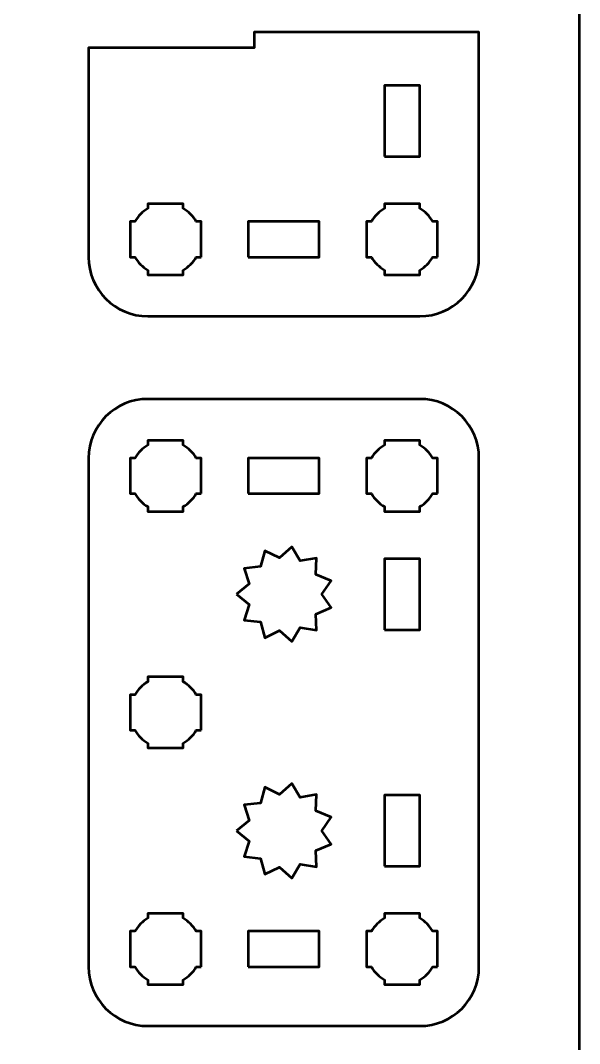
# Model space of a CAD drawing. Header units: centimetres. Extents: x -21 to 0, y -29.7 to 0.
# Drawn here: x -4.73 to 0, y -23.5 to -14.85 of the extents above; entities that cross this region are included whole.
import ezdxf

# ---------------------------------------------------------------- set-up
doc = ezdxf.new("R2010")
doc.units = ezdxf.units.CM
doc.header["$MEASUREMENT"] = 0
doc.layers.add('Layer 1', color=7, linetype='Continuous')

msp = doc.modelspace()

# ---------------------------------------------------------------- linework, layer by layer
at = {"layer": 'Layer 1', "color": 22, "lineweight": 53}
msp.add_open_spline([(-21.00003, -29.19995), (-21.00003, -29.19995), (-21.00003, -0.49992), (-21.00003, -0.49992), (-21.00003, -0.49992), (-21.00003, -0.22295), (-20.77694, 0.00004), (-20.49994, 0.00004), (-20.49994, 0.00004), (-20.49994, 0.00004), (-0.50008, 0.00004), (-0.50008, 0.00004), (-0.50008, 0.00004), (-0.22294, 0.00004), (0.00002, -0.22295), (0.00002, -0.49992), (0.00002, -0.49992), (0.00002, -0.49992), (0.00002, -29.19995), (0.00002, -29.19995), (0.00002, -29.19995), (0.00002, -29.47695), (-0.22294, -29.70004), (-0.50008, -29.70004), (-0.50008, -29.70004), (-0.50008, -29.70004), (-20.49994, -29.70004), (-20.49994, -29.70004), (-20.49994, -29.70004), (-20.77694, -29.70004), (-21.00003, -29.47695), (-21.00003, -29.19995)], degree=3, knots=[0, 0, 0, 0, 0.125, 0.125, 0.125, 0.125, 0.25, 0.25, 0.25, 0.25, 0.375, 0.375, 0.375, 0.375, 0.5, 0.5, 0.5, 0.5, 0.625, 0.625, 0.625, 0.625, 0.75, 0.75, 0.75, 0.75, 0.875, 0.875, 0.875, 0.875, 1, 1, 1, 1], dxfattribs=at)
at = {"layer": 'Layer 1', "color": 114, "lineweight": 53}
for points in [[(-4.15003, -16.84994), (-4.15003, -16.84994), (-4.15003, -15.081), (-4.15003, -15.081), (-4.15003, -15.081), (-4.15003, -15.081), (-2.75, -15.081), (-2.75, -15.081), (-2.75, -15.081), (-2.75, -15.081), (-2.75, -14.95), (-2.75, -14.95), (-2.75, -14.95), (-2.75, -14.95), (-0.84997, -14.95), (-0.84997, -14.95), (-0.84997, -14.95), (-0.84997, -14.95), (-0.84997, -16.84994), (-0.84997, -16.84994), (-0.84997, -16.84994), (-0.84997, -17.12694), (-1.07293, -17.35003), (-1.35007, -17.35003), (-1.35007, -17.35003), (-1.35007, -17.35003), (-3.64994, -17.35003), (-3.64994, -17.35003), (-3.64994, -17.35003), (-3.92694, -17.35003), (-4.15003, -17.12694), (-4.15003, -16.84994)], [(-4.15003, -22.84994), (-4.15003, -22.84994), (-4.15003, -18.55007), (-4.15003, -18.55007), (-4.15003, -18.55007), (-4.15003, -18.27293), (-3.92694, -18.04997), (-3.64994, -18.04997), (-3.64994, -18.04997), (-3.64994, -18.04997), (-1.35007, -18.04997), (-1.35007, -18.04997), (-1.35007, -18.04997), (-1.07293, -18.04997), (-0.84997, -18.27293), (-0.84997, -18.55007), (-0.84997, -18.55007), (-0.84997, -18.55007), (-0.84997, -22.84994), (-0.84997, -22.84994), (-0.84997, -22.84994), (-0.84997, -23.12694), (-1.07293, -23.35003), (-1.35007, -23.35003), (-1.35007, -23.35003), (-1.35007, -23.35003), (-3.64994, -23.35003), (-3.64994, -23.35003), (-3.64994, -23.35003), (-3.92694, -23.35003), (-4.15003, -23.12694), (-4.15003, -22.84994)]]:
    msp.add_open_spline(points, degree=3, knots=[0, 0, 0, 0, 0.125, 0.125, 0.125, 0.125, 0.25, 0.25, 0.25, 0.25, 0.375, 0.375, 0.375, 0.375, 0.5, 0.5, 0.5, 0.5, 0.625, 0.625, 0.625, 0.625, 0.75, 0.75, 0.75, 0.75, 0.875, 0.875, 0.875, 0.875, 1, 1, 1, 1], dxfattribs=at)
at = {"layer": 'Layer 1', "lineweight": 53}
for points, knots in [([(-1.65, -15.99999), (-1.65, -15.99999), (-1.65, -15.39998), (-1.65, -15.39998), (-1.65, -15.39998), (-1.65, -15.39998), (-1.35, -15.39998), (-1.35, -15.39998), (-1.35, -15.39998), (-1.35, -15.39998), (-1.35, -15.99999), (-1.35, -15.99999), (-1.35, -15.99999), (-1.35, -15.99999), (-1.65, -15.99999), (-1.65, -15.99999)], [0, 0, 0, 0, 0.25, 0.25, 0.25, 0.25, 0.5, 0.5, 0.5, 0.5, 0.75, 0.75, 0.75, 0.75, 1, 1, 1, 1]), ([(-3.2, -16.84994), (-3.2, -16.84994), (-3.24011, -16.84994), (-3.24011, -16.84994), (-3.24011, -16.84994), (-3.26643, -16.89555), (-3.30446, -16.93347), (-3.34993, -16.95979), (-3.34993, -16.95979), (-3.34993, -16.95979), (-3.34993, -17.00001), (-3.34993, -17.00001), (-3.34993, -17.00001), (-3.34993, -17.00001), (-3.5, -17.00001), (-3.5, -17.00001), (-3.5, -17.00001), (-3.5, -17.00001), (-3.64994, -17.00001), (-3.64994, -17.00001), (-3.64994, -17.00001), (-3.64994, -17.00001), (-3.64994, -16.95979), (-3.64994, -16.95979), (-3.64994, -16.95979), (-3.69555, -16.93347), (-3.73347, -16.89555), (-3.75979, -16.84994), (-3.75979, -16.84994), (-3.75979, -16.84994), (-3.80001, -16.84994), (-3.80001, -16.84994), (-3.80001, -16.84994), (-3.80001, -16.84994), (-3.80001, -16.70001), (-3.80001, -16.70001), (-3.80001, -16.70001), (-3.80001, -16.70001), (-3.80001, -16.54993), (-3.80001, -16.54993), (-3.80001, -16.54993), (-3.80001, -16.54993), (-3.75979, -16.54993), (-3.75979, -16.54993), (-3.75979, -16.54993), (-3.73347, -16.50446), (-3.69555, -16.46643), (-3.64994, -16.44011), (-3.64994, -16.44011), (-3.64994, -16.44011), (-3.64994, -16.4), (-3.64994, -16.4), (-3.64994, -16.4), (-3.64994, -16.4), (-3.5, -16.4), (-3.5, -16.4), (-3.5, -16.4), (-3.5, -16.4), (-3.34993, -16.4), (-3.34993, -16.4), (-3.34993, -16.4), (-3.34993, -16.4), (-3.34993, -16.44011), (-3.34993, -16.44011), (-3.34993, -16.44011), (-3.30446, -16.46643), (-3.26643, -16.50446), (-3.24011, -16.54993), (-3.24011, -16.54993), (-3.24011, -16.54993), (-3.2, -16.54993), (-3.2, -16.54993), (-3.2, -16.54993), (-3.2, -16.54993), (-3.2, -16.70001), (-3.2, -16.70001), (-3.2, -16.70001), (-3.2, -16.70001), (-3.2, -16.84994), (-3.2, -16.84994)], [0, 0, 0, 0, 0.05, 0.05, 0.05, 0.05, 0.1, 0.1, 0.1, 0.1, 0.15, 0.15, 0.15, 0.15, 0.2, 0.2, 0.2, 0.2, 0.25, 0.25, 0.25, 0.25, 0.3, 0.3, 0.3, 0.3, 0.35, 0.35, 0.35, 0.35, 0.4, 0.4, 0.4, 0.4, 0.45, 0.45, 0.45, 0.45, 0.5, 0.5, 0.5, 0.5, 0.55, 0.55, 0.55, 0.55, 0.6, 0.6, 0.6, 0.6, 0.65, 0.65, 0.65, 0.65, 0.7, 0.7, 0.7, 0.7, 0.75, 0.75, 0.75, 0.75, 0.8, 0.8, 0.8, 0.8, 0.85, 0.85, 0.85, 0.85, 0.9, 0.9, 0.9, 0.9, 0.95, 0.95, 0.95, 0.95, 1, 1, 1, 1]), ([(-1.19993, -16.84994), (-1.19993, -16.84994), (-1.24018, -16.84994), (-1.24018, -16.84994), (-1.24018, -16.84994), (-1.2665, -16.89555), (-1.30453, -16.93347), (-1.35, -16.95979), (-1.35, -16.95979), (-1.35, -16.95979), (-1.35, -17.00001), (-1.35, -17.00001), (-1.35, -17.00001), (-1.35, -17.00001), (-1.49993, -17.00001), (-1.49993, -17.00001), (-1.49993, -17.00001), (-1.49993, -17.00001), (-1.65, -17.00001), (-1.65, -17.00001), (-1.65, -17.00001), (-1.65, -17.00001), (-1.65, -16.95979), (-1.65, -16.95979), (-1.65, -16.95979), (-1.69548, -16.93347), (-1.73351, -16.89555), (-1.75982, -16.84994), (-1.75982, -16.84994), (-1.75982, -16.84994), (-1.79993, -16.84994), (-1.79993, -16.84994), (-1.79993, -16.84994), (-1.79993, -16.84994), (-1.79993, -16.70001), (-1.79993, -16.70001), (-1.79993, -16.70001), (-1.79993, -16.70001), (-1.79993, -16.54993), (-1.79993, -16.54993), (-1.79993, -16.54993), (-1.79993, -16.54993), (-1.75982, -16.54993), (-1.75982, -16.54993), (-1.75982, -16.54993), (-1.73351, -16.50446), (-1.69548, -16.46643), (-1.65, -16.44011), (-1.65, -16.44011), (-1.65, -16.44011), (-1.65, -16.4), (-1.65, -16.4), (-1.65, -16.4), (-1.65, -16.4), (-1.49993, -16.4), (-1.49993, -16.4), (-1.49993, -16.4), (-1.49993, -16.4), (-1.35, -16.4), (-1.35, -16.4), (-1.35, -16.4), (-1.35, -16.4), (-1.35, -16.44011), (-1.35, -16.44011), (-1.35, -16.44011), (-1.30453, -16.46643), (-1.2665, -16.50446), (-1.24018, -16.54993), (-1.24018, -16.54993), (-1.24018, -16.54993), (-1.19993, -16.54993), (-1.19993, -16.54993), (-1.19993, -16.54993), (-1.19993, -16.54993), (-1.19993, -16.70001), (-1.19993, -16.70001), (-1.19993, -16.70001), (-1.19993, -16.70001), (-1.19993, -16.84994), (-1.19993, -16.84994)], [0, 0, 0, 0, 0.05, 0.05, 0.05, 0.05, 0.1, 0.1, 0.1, 0.1, 0.15, 0.15, 0.15, 0.15, 0.2, 0.2, 0.2, 0.2, 0.25, 0.25, 0.25, 0.25, 0.3, 0.3, 0.3, 0.3, 0.35, 0.35, 0.35, 0.35, 0.4, 0.4, 0.4, 0.4, 0.45, 0.45, 0.45, 0.45, 0.5, 0.5, 0.5, 0.5, 0.55, 0.55, 0.55, 0.55, 0.6, 0.6, 0.6, 0.6, 0.65, 0.65, 0.65, 0.65, 0.7, 0.7, 0.7, 0.7, 0.75, 0.75, 0.75, 0.75, 0.8, 0.8, 0.8, 0.8, 0.85, 0.85, 0.85, 0.85, 0.9, 0.9, 0.9, 0.9, 0.95, 0.95, 0.95, 0.95, 1, 1, 1, 1]), ([(-2.79999, -16.84994), (-2.79999, -16.84994), (-2.79999, -16.54993), (-2.79999, -16.54993), (-2.79999, -16.54993), (-2.79999, -16.54993), (-2.19998, -16.54993), (-2.19998, -16.54993), (-2.19998, -16.54993), (-2.19998, -16.54993), (-2.19998, -16.84994), (-2.19998, -16.84994), (-2.19998, -16.84994), (-2.19998, -16.84994), (-2.79999, -16.84994), (-2.79999, -16.84994)], [0, 0, 0, 0, 0.25, 0.25, 0.25, 0.25, 0.5, 0.5, 0.5, 0.5, 0.75, 0.75, 0.75, 0.75, 1, 1, 1, 1]), ([(-3.2, -18.85007), (-3.2, -18.85007), (-3.24011, -18.85007), (-3.24011, -18.85007), (-3.24011, -18.85007), (-3.26643, -18.89554), (-3.30446, -18.93343), (-3.34993, -18.95989), (-3.34993, -18.95989), (-3.34993, -18.95989), (-3.34993, -19), (-3.34993, -19), (-3.34993, -19), (-3.34993, -19), (-3.5, -19), (-3.5, -19), (-3.5, -19), (-3.5, -19), (-3.64994, -19), (-3.64994, -19), (-3.64994, -19), (-3.64994, -19), (-3.64994, -18.95989), (-3.64994, -18.95989), (-3.64994, -18.95989), (-3.69555, -18.93343), (-3.73347, -18.89554), (-3.75979, -18.85007), (-3.75979, -18.85007), (-3.75979, -18.85007), (-3.80001, -18.85007), (-3.80001, -18.85007), (-3.80001, -18.85007), (-3.80001, -18.85007), (-3.80001, -18.7), (-3.80001, -18.7), (-3.80001, -18.7), (-3.80001, -18.7), (-3.80001, -18.55007), (-3.80001, -18.55007), (-3.80001, -18.55007), (-3.80001, -18.55007), (-3.75979, -18.55007), (-3.75979, -18.55007), (-3.75979, -18.55007), (-3.73347, -18.50445), (-3.69555, -18.46653), (-3.64994, -18.44021), (-3.64994, -18.44021), (-3.64994, -18.44021), (-3.64994, -18.4), (-3.64994, -18.4), (-3.64994, -18.4), (-3.64994, -18.4), (-3.5, -18.4), (-3.5, -18.4), (-3.5, -18.4), (-3.5, -18.4), (-3.34993, -18.4), (-3.34993, -18.4), (-3.34993, -18.4), (-3.34993, -18.4), (-3.34993, -18.44021), (-3.34993, -18.44021), (-3.34993, -18.44021), (-3.30446, -18.46653), (-3.26643, -18.50445), (-3.24011, -18.55007), (-3.24011, -18.55007), (-3.24011, -18.55007), (-3.2, -18.55007), (-3.2, -18.55007), (-3.2, -18.55007), (-3.2, -18.55007), (-3.2, -18.7), (-3.2, -18.7), (-3.2, -18.7), (-3.2, -18.7), (-3.2, -18.85007), (-3.2, -18.85007)], [0, 0, 0, 0, 0.05, 0.05, 0.05, 0.05, 0.1, 0.1, 0.1, 0.1, 0.15, 0.15, 0.15, 0.15, 0.2, 0.2, 0.2, 0.2, 0.25, 0.25, 0.25, 0.25, 0.3, 0.3, 0.3, 0.3, 0.35, 0.35, 0.35, 0.35, 0.4, 0.4, 0.4, 0.4, 0.45, 0.45, 0.45, 0.45, 0.5, 0.5, 0.5, 0.5, 0.55, 0.55, 0.55, 0.55, 0.6, 0.6, 0.6, 0.6, 0.65, 0.65, 0.65, 0.65, 0.7, 0.7, 0.7, 0.7, 0.75, 0.75, 0.75, 0.75, 0.8, 0.8, 0.8, 0.8, 0.85, 0.85, 0.85, 0.85, 0.9, 0.9, 0.9, 0.9, 0.95, 0.95, 0.95, 0.95, 1, 1, 1, 1]), ([(-1.19993, -18.85007), (-1.19993, -18.85007), (-1.24018, -18.85007), (-1.24018, -18.85007), (-1.24018, -18.85007), (-1.2665, -18.89554), (-1.30453, -18.93343), (-1.35, -18.95989), (-1.35, -18.95989), (-1.35, -18.95989), (-1.35, -19), (-1.35, -19), (-1.35, -19), (-1.35, -19), (-1.49993, -19), (-1.49993, -19), (-1.49993, -19), (-1.49993, -19), (-1.65, -19), (-1.65, -19), (-1.65, -19), (-1.65, -19), (-1.65, -18.95989), (-1.65, -18.95989), (-1.65, -18.95989), (-1.69548, -18.93343), (-1.73351, -18.89554), (-1.75982, -18.85007), (-1.75982, -18.85007), (-1.75982, -18.85007), (-1.79993, -18.85007), (-1.79993, -18.85007), (-1.79993, -18.85007), (-1.79993, -18.85007), (-1.79993, -18.7), (-1.79993, -18.7), (-1.79993, -18.7), (-1.79993, -18.7), (-1.79993, -18.55007), (-1.79993, -18.55007), (-1.79993, -18.55007), (-1.79993, -18.55007), (-1.75982, -18.55007), (-1.75982, -18.55007), (-1.75982, -18.55007), (-1.73351, -18.50445), (-1.69548, -18.46653), (-1.65, -18.44021), (-1.65, -18.44021), (-1.65, -18.44021), (-1.65, -18.4), (-1.65, -18.4), (-1.65, -18.4), (-1.65, -18.4), (-1.49993, -18.4), (-1.49993, -18.4), (-1.49993, -18.4), (-1.49993, -18.4), (-1.35, -18.4), (-1.35, -18.4), (-1.35, -18.4), (-1.35, -18.4), (-1.35, -18.44021), (-1.35, -18.44021), (-1.35, -18.44021), (-1.30453, -18.46653), (-1.2665, -18.50445), (-1.24018, -18.55007), (-1.24018, -18.55007), (-1.24018, -18.55007), (-1.19993, -18.55007), (-1.19993, -18.55007), (-1.19993, -18.55007), (-1.19993, -18.55007), (-1.19993, -18.7), (-1.19993, -18.7), (-1.19993, -18.7), (-1.19993, -18.7), (-1.19993, -18.85007), (-1.19993, -18.85007)], [0, 0, 0, 0, 0.05, 0.05, 0.05, 0.05, 0.1, 0.1, 0.1, 0.1, 0.15, 0.15, 0.15, 0.15, 0.2, 0.2, 0.2, 0.2, 0.25, 0.25, 0.25, 0.25, 0.3, 0.3, 0.3, 0.3, 0.35, 0.35, 0.35, 0.35, 0.4, 0.4, 0.4, 0.4, 0.45, 0.45, 0.45, 0.45, 0.5, 0.5, 0.5, 0.5, 0.55, 0.55, 0.55, 0.55, 0.6, 0.6, 0.6, 0.6, 0.65, 0.65, 0.65, 0.65, 0.7, 0.7, 0.7, 0.7, 0.75, 0.75, 0.75, 0.75, 0.8, 0.8, 0.8, 0.8, 0.85, 0.85, 0.85, 0.85, 0.9, 0.9, 0.9, 0.9, 0.95, 0.95, 0.95, 0.95, 1, 1, 1, 1]), ([(-2.79999, -18.85007), (-2.79999, -18.85007), (-2.79999, -18.55007), (-2.79999, -18.55007), (-2.79999, -18.55007), (-2.79999, -18.55007), (-2.19998, -18.55007), (-2.19998, -18.55007), (-2.19998, -18.55007), (-2.19998, -18.55007), (-2.19998, -18.85007), (-2.19998, -18.85007), (-2.19998, -18.85007), (-2.19998, -18.85007), (-2.79999, -18.85007), (-2.79999, -18.85007)], [0, 0, 0, 0, 0.25, 0.25, 0.25, 0.25, 0.5, 0.5, 0.5, 0.5, 0.75, 0.75, 0.75, 0.75, 1, 1, 1, 1]), ([(-1.65, -20.00002), (-1.65, -20.00002), (-1.65, -19.40002), (-1.65, -19.40002), (-1.65, -19.40002), (-1.65, -19.40002), (-1.35, -19.40002), (-1.35, -19.40002), (-1.35, -19.40002), (-1.35, -19.40002), (-1.35, -20.00002), (-1.35, -20.00002), (-1.35, -20.00002), (-1.35, -20.00002), (-1.65, -20.00002), (-1.65, -20.00002)], [0, 0, 0, 0, 0.25, 0.25, 0.25, 0.25, 0.5, 0.5, 0.5, 0.5, 0.75, 0.75, 0.75, 0.75, 1, 1, 1, 1]), ([(-3.2, -20.85), (-3.2, -20.85), (-3.24011, -20.85), (-3.24011, -20.85), (-3.24011, -20.85), (-3.26643, -20.89548), (-3.30446, -20.93351), (-3.34993, -20.95982), (-3.34993, -20.95982), (-3.34993, -20.95982), (-3.34993, -20.99993), (-3.34993, -20.99993), (-3.34993, -20.99993), (-3.34993, -20.99993), (-3.5, -20.99993), (-3.5, -20.99993), (-3.5, -20.99993), (-3.5, -20.99993), (-3.64994, -20.99993), (-3.64994, -20.99993), (-3.64994, -20.99993), (-3.64994, -20.99993), (-3.64994, -20.95982), (-3.64994, -20.95982), (-3.64994, -20.95982), (-3.69555, -20.93351), (-3.73347, -20.89548), (-3.75979, -20.85), (-3.75979, -20.85), (-3.75979, -20.85), (-3.80001, -20.85), (-3.80001, -20.85), (-3.80001, -20.85), (-3.80001, -20.85), (-3.80001, -20.69993), (-3.80001, -20.69993), (-3.80001, -20.69993), (-3.80001, -20.69993), (-3.80001, -20.55), (-3.80001, -20.55), (-3.80001, -20.55), (-3.80001, -20.55), (-3.75979, -20.55), (-3.75979, -20.55), (-3.75979, -20.55), (-3.73347, -20.50453), (-3.69555, -20.4665), (-3.64994, -20.44018), (-3.64994, -20.44018), (-3.64994, -20.44018), (-3.64994, -20.39993), (-3.64994, -20.39993), (-3.64994, -20.39993), (-3.64994, -20.39993), (-3.5, -20.39993), (-3.5, -20.39993), (-3.5, -20.39993), (-3.5, -20.39993), (-3.34993, -20.39993), (-3.34993, -20.39993), (-3.34993, -20.39993), (-3.34993, -20.39993), (-3.34993, -20.44018), (-3.34993, -20.44018), (-3.34993, -20.44018), (-3.30446, -20.4665), (-3.26643, -20.50453), (-3.24011, -20.55), (-3.24011, -20.55), (-3.24011, -20.55), (-3.2, -20.55), (-3.2, -20.55), (-3.2, -20.55), (-3.2, -20.55), (-3.2, -20.69993), (-3.2, -20.69993), (-3.2, -20.69993), (-3.2, -20.69993), (-3.2, -20.85), (-3.2, -20.85)], [0, 0, 0, 0, 0.05, 0.05, 0.05, 0.05, 0.1, 0.1, 0.1, 0.1, 0.15, 0.15, 0.15, 0.15, 0.2, 0.2, 0.2, 0.2, 0.25, 0.25, 0.25, 0.25, 0.3, 0.3, 0.3, 0.3, 0.35, 0.35, 0.35, 0.35, 0.4, 0.4, 0.4, 0.4, 0.45, 0.45, 0.45, 0.45, 0.5, 0.5, 0.5, 0.5, 0.55, 0.55, 0.55, 0.55, 0.6, 0.6, 0.6, 0.6, 0.65, 0.65, 0.65, 0.65, 0.7, 0.7, 0.7, 0.7, 0.75, 0.75, 0.75, 0.75, 0.8, 0.8, 0.8, 0.8, 0.85, 0.85, 0.85, 0.85, 0.9, 0.9, 0.9, 0.9, 0.95, 0.95, 0.95, 0.95, 1, 1, 1, 1]), ([(-1.65, -21.99999), (-1.65, -21.99999), (-1.65, -21.39998), (-1.65, -21.39998), (-1.65, -21.39998), (-1.65, -21.39998), (-1.35, -21.39998), (-1.35, -21.39998), (-1.35, -21.39998), (-1.35, -21.39998), (-1.35, -21.99999), (-1.35, -21.99999), (-1.35, -21.99999), (-1.35, -21.99999), (-1.65, -21.99999), (-1.65, -21.99999)], [0, 0, 0, 0, 0.25, 0.25, 0.25, 0.25, 0.5, 0.5, 0.5, 0.5, 0.75, 0.75, 0.75, 0.75, 1, 1, 1, 1]), ([(-3.2, -22.84994), (-3.2, -22.84994), (-3.24011, -22.84994), (-3.24011, -22.84994), (-3.24011, -22.84994), (-3.26643, -22.89555), (-3.30446, -22.93347), (-3.34993, -22.95979), (-3.34993, -22.95979), (-3.34993, -22.95979), (-3.34993, -23.00001), (-3.34993, -23.00001), (-3.34993, -23.00001), (-3.34993, -23.00001), (-3.5, -23.00001), (-3.5, -23.00001), (-3.5, -23.00001), (-3.5, -23.00001), (-3.64994, -23.00001), (-3.64994, -23.00001), (-3.64994, -23.00001), (-3.64994, -23.00001), (-3.64994, -22.95979), (-3.64994, -22.95979), (-3.64994, -22.95979), (-3.69555, -22.93347), (-3.73347, -22.89555), (-3.75979, -22.84994), (-3.75979, -22.84994), (-3.75979, -22.84994), (-3.80001, -22.84994), (-3.80001, -22.84994), (-3.80001, -22.84994), (-3.80001, -22.84994), (-3.80001, -22.70001), (-3.80001, -22.70001), (-3.80001, -22.70001), (-3.80001, -22.70001), (-3.80001, -22.54993), (-3.80001, -22.54993), (-3.80001, -22.54993), (-3.80001, -22.54993), (-3.75979, -22.54993), (-3.75979, -22.54993), (-3.75979, -22.54993), (-3.73347, -22.50446), (-3.69555, -22.46643), (-3.64994, -22.44011), (-3.64994, -22.44011), (-3.64994, -22.44011), (-3.64994, -22.4), (-3.64994, -22.4), (-3.64994, -22.4), (-3.64994, -22.4), (-3.5, -22.4), (-3.5, -22.4), (-3.5, -22.4), (-3.5, -22.4), (-3.34993, -22.4), (-3.34993, -22.4), (-3.34993, -22.4), (-3.34993, -22.4), (-3.34993, -22.44011), (-3.34993, -22.44011), (-3.34993, -22.44011), (-3.30446, -22.46643), (-3.26643, -22.50446), (-3.24011, -22.54993), (-3.24011, -22.54993), (-3.24011, -22.54993), (-3.2, -22.54993), (-3.2, -22.54993), (-3.2, -22.54993), (-3.2, -22.54993), (-3.2, -22.70001), (-3.2, -22.70001), (-3.2, -22.70001), (-3.2, -22.70001), (-3.2, -22.84994), (-3.2, -22.84994)], [0, 0, 0, 0, 0.05, 0.05, 0.05, 0.05, 0.1, 0.1, 0.1, 0.1, 0.15, 0.15, 0.15, 0.15, 0.2, 0.2, 0.2, 0.2, 0.25, 0.25, 0.25, 0.25, 0.3, 0.3, 0.3, 0.3, 0.35, 0.35, 0.35, 0.35, 0.4, 0.4, 0.4, 0.4, 0.45, 0.45, 0.45, 0.45, 0.5, 0.5, 0.5, 0.5, 0.55, 0.55, 0.55, 0.55, 0.6, 0.6, 0.6, 0.6, 0.65, 0.65, 0.65, 0.65, 0.7, 0.7, 0.7, 0.7, 0.75, 0.75, 0.75, 0.75, 0.8, 0.8, 0.8, 0.8, 0.85, 0.85, 0.85, 0.85, 0.9, 0.9, 0.9, 0.9, 0.95, 0.95, 0.95, 0.95, 1, 1, 1, 1]), ([(-1.19993, -22.84994), (-1.19993, -22.84994), (-1.24018, -22.84994), (-1.24018, -22.84994), (-1.24018, -22.84994), (-1.2665, -22.89555), (-1.30453, -22.93347), (-1.35, -22.95979), (-1.35, -22.95979), (-1.35, -22.95979), (-1.35, -23.00001), (-1.35, -23.00001), (-1.35, -23.00001), (-1.35, -23.00001), (-1.49993, -23.00001), (-1.49993, -23.00001), (-1.49993, -23.00001), (-1.49993, -23.00001), (-1.65, -23.00001), (-1.65, -23.00001), (-1.65, -23.00001), (-1.65, -23.00001), (-1.65, -22.95979), (-1.65, -22.95979), (-1.65, -22.95979), (-1.69548, -22.93347), (-1.73351, -22.89555), (-1.75982, -22.84994), (-1.75982, -22.84994), (-1.75982, -22.84994), (-1.79993, -22.84994), (-1.79993, -22.84994), (-1.79993, -22.84994), (-1.79993, -22.84994), (-1.79993, -22.70001), (-1.79993, -22.70001), (-1.79993, -22.70001), (-1.79993, -22.70001), (-1.79993, -22.54993), (-1.79993, -22.54993), (-1.79993, -22.54993), (-1.79993, -22.54993), (-1.75982, -22.54993), (-1.75982, -22.54993), (-1.75982, -22.54993), (-1.73351, -22.50446), (-1.69548, -22.46643), (-1.65, -22.44011), (-1.65, -22.44011), (-1.65, -22.44011), (-1.65, -22.4), (-1.65, -22.4), (-1.65, -22.4), (-1.65, -22.4), (-1.49993, -22.4), (-1.49993, -22.4), (-1.49993, -22.4), (-1.49993, -22.4), (-1.35, -22.4), (-1.35, -22.4), (-1.35, -22.4), (-1.35, -22.4), (-1.35, -22.44011), (-1.35, -22.44011), (-1.35, -22.44011), (-1.30453, -22.46643), (-1.2665, -22.50446), (-1.24018, -22.54993), (-1.24018, -22.54993), (-1.24018, -22.54993), (-1.19993, -22.54993), (-1.19993, -22.54993), (-1.19993, -22.54993), (-1.19993, -22.54993), (-1.19993, -22.70001), (-1.19993, -22.70001), (-1.19993, -22.70001), (-1.19993, -22.70001), (-1.19993, -22.84994), (-1.19993, -22.84994)], [0, 0, 0, 0, 0.05, 0.05, 0.05, 0.05, 0.1, 0.1, 0.1, 0.1, 0.15, 0.15, 0.15, 0.15, 0.2, 0.2, 0.2, 0.2, 0.25, 0.25, 0.25, 0.25, 0.3, 0.3, 0.3, 0.3, 0.35, 0.35, 0.35, 0.35, 0.4, 0.4, 0.4, 0.4, 0.45, 0.45, 0.45, 0.45, 0.5, 0.5, 0.5, 0.5, 0.55, 0.55, 0.55, 0.55, 0.6, 0.6, 0.6, 0.6, 0.65, 0.65, 0.65, 0.65, 0.7, 0.7, 0.7, 0.7, 0.75, 0.75, 0.75, 0.75, 0.8, 0.8, 0.8, 0.8, 0.85, 0.85, 0.85, 0.85, 0.9, 0.9, 0.9, 0.9, 0.95, 0.95, 0.95, 0.95, 1, 1, 1, 1]), ([(-2.79999, -22.84994), (-2.79999, -22.84994), (-2.79999, -22.54993), (-2.79999, -22.54993), (-2.79999, -22.54993), (-2.79999, -22.54993), (-2.19998, -22.54993), (-2.19998, -22.54993), (-2.19998, -22.54993), (-2.19998, -22.54993), (-2.19998, -22.84994), (-2.19998, -22.84994), (-2.19998, -22.84994), (-2.19998, -22.84994), (-2.79999, -22.84994), (-2.79999, -22.84994)], [0, 0, 0, 0, 0.25, 0.25, 0.25, 0.25, 0.5, 0.5, 0.5, 0.5, 0.75, 0.75, 0.75, 0.75, 1, 1, 1, 1])]:
    msp.add_open_spline(points, degree=3, knots=knots, dxfattribs=at)
at = {"layer": 'Layer 1', "color": 250, "lineweight": 53}
for points in [[(-2.9, -19.7), (-2.9, -19.7), (-2.79242, -19.61261), (-2.79242, -19.61261), (-2.79242, -19.61261), (-2.79242, -19.61261), (-2.83518, -19.48151), (-2.83518, -19.48151), (-2.83518, -19.48151), (-2.83518, -19.48151), (-2.69695, -19.46557), (-2.69695, -19.46557), (-2.69695, -19.46557), (-2.69695, -19.46557), (-2.66133, -19.3324), (-2.66133, -19.3324), (-2.66133, -19.3324), (-2.66133, -19.3324), (-2.53633, -19.39296), (-2.53633, -19.39296), (-2.53633, -19.39296), (-2.53633, -19.39296), (-2.43362, -19.3), (-2.43362, -19.3), (-2.43362, -19.3), (-2.43362, -19.3), (-2.36154, -19.41783), (-2.36154, -19.41783), (-2.36154, -19.41783), (-2.36154, -19.41783), (-2.22438, -19.39459), (-2.22438, -19.39459), (-2.22438, -19.39459), (-2.22438, -19.39459), (-2.2281, -19.53229), (-2.2281, -19.53229), (-2.2281, -19.53229), (-2.2281, -19.53229), (-2.1, -19.58615), (-2.1, -19.58615), (-2.1, -19.58615), (-2.1, -19.58615), (-2.17834, -19.7), (-2.17834, -19.7), (-2.17834, -19.7), (-2.17834, -19.7), (-2.1, -19.81385), (-2.1, -19.81385), (-2.1, -19.81385), (-2.1, -19.81385), (-2.2281, -19.86771), (-2.2281, -19.86771), (-2.2281, -19.86771), (-2.2281, -19.86771), (-2.22438, -20.00541), (-2.22438, -20.00541), (-2.22438, -20.00541), (-2.22438, -20.00541), (-2.36154, -19.98217), (-2.36154, -19.98217), (-2.36154, -19.98217), (-2.36154, -19.98217), (-2.43362, -20.1), (-2.43362, -20.1), (-2.43362, -20.1), (-2.43362, -20.1), (-2.53633, -20.00704), (-2.53633, -20.00704), (-2.53633, -20.00704), (-2.53633, -20.00704), (-2.66133, -20.0676), (-2.66133, -20.0676), (-2.66133, -20.0676), (-2.66133, -20.0676), (-2.69695, -19.93443), (-2.69695, -19.93443), (-2.69695, -19.93443), (-2.69695, -19.93443), (-2.83518, -19.91849), (-2.83518, -19.91849), (-2.83518, -19.91849), (-2.83518, -19.91849), (-2.79242, -19.78739), (-2.79242, -19.78739), (-2.79242, -19.78739), (-2.79242, -19.78739), (-2.9, -19.7), (-2.9, -19.7)], [(-2.9, -21.7), (-2.9, -21.7), (-2.79242, -21.61261), (-2.79242, -21.61261), (-2.79242, -21.61261), (-2.79242, -21.61261), (-2.83518, -21.48151), (-2.83518, -21.48151), (-2.83518, -21.48151), (-2.83518, -21.48151), (-2.69695, -21.46557), (-2.69695, -21.46557), (-2.69695, -21.46557), (-2.69695, -21.46557), (-2.66133, -21.3324), (-2.66133, -21.3324), (-2.66133, -21.3324), (-2.66133, -21.3324), (-2.53633, -21.39296), (-2.53633, -21.39296), (-2.53633, -21.39296), (-2.53633, -21.39296), (-2.43362, -21.3), (-2.43362, -21.3), (-2.43362, -21.3), (-2.43362, -21.3), (-2.36154, -21.41783), (-2.36154, -21.41783), (-2.36154, -21.41783), (-2.36154, -21.41783), (-2.22438, -21.39459), (-2.22438, -21.39459), (-2.22438, -21.39459), (-2.22438, -21.39459), (-2.2281, -21.53229), (-2.2281, -21.53229), (-2.2281, -21.53229), (-2.2281, -21.53229), (-2.1, -21.58615), (-2.1, -21.58615), (-2.1, -21.58615), (-2.1, -21.58615), (-2.17834, -21.7), (-2.17834, -21.7), (-2.17834, -21.7), (-2.17834, -21.7), (-2.1, -21.81385), (-2.1, -21.81385), (-2.1, -21.81385), (-2.1, -21.81385), (-2.2281, -21.86771), (-2.2281, -21.86771), (-2.2281, -21.86771), (-2.2281, -21.86771), (-2.22438, -22.00541), (-2.22438, -22.00541), (-2.22438, -22.00541), (-2.22438, -22.00541), (-2.36154, -21.98217), (-2.36154, -21.98217), (-2.36154, -21.98217), (-2.36154, -21.98217), (-2.43362, -22.1), (-2.43362, -22.1), (-2.43362, -22.1), (-2.43362, -22.1), (-2.53633, -22.00704), (-2.53633, -22.00704), (-2.53633, -22.00704), (-2.53633, -22.00704), (-2.66133, -22.0676), (-2.66133, -22.0676), (-2.66133, -22.0676), (-2.66133, -22.0676), (-2.69695, -21.93443), (-2.69695, -21.93443), (-2.69695, -21.93443), (-2.69695, -21.93443), (-2.83518, -21.91849), (-2.83518, -21.91849), (-2.83518, -21.91849), (-2.83518, -21.91849), (-2.79242, -21.78739), (-2.79242, -21.78739), (-2.79242, -21.78739), (-2.79242, -21.78739), (-2.9, -21.7), (-2.9, -21.7)]]:
    msp.add_open_spline(points, degree=3, knots=[0, 0, 0, 0, 0.0454545, 0.0454545, 0.0454545, 0.0454545, 0.0909091, 0.0909091, 0.0909091, 0.0909091, 0.1363636, 0.1363636, 0.1363636, 0.1363636, 0.1818182, 0.1818182, 0.1818182, 0.1818182, 0.2272727, 0.2272727, 0.2272727, 0.2272727, 0.2727273, 0.2727273, 0.2727273, 0.2727273, 0.3181818, 0.3181818, 0.3181818, 0.3181818, 0.3636364, 0.3636364, 0.3636364, 0.3636364, 0.4090909, 0.4090909, 0.4090909, 0.4090909, 0.4545455, 0.4545455, 0.4545455, 0.4545455, 0.5, 0.5, 0.5, 0.5, 0.5454545, 0.5454545, 0.5454545, 0.5454545, 0.5909091, 0.5909091, 0.5909091, 0.5909091, 0.6363636, 0.6363636, 0.6363636, 0.6363636, 0.6818182, 0.6818182, 0.6818182, 0.6818182, 0.7272727, 0.7272727, 0.7272727, 0.7272727, 0.7727273, 0.7727273, 0.7727273, 0.7727273, 0.8181818, 0.8181818, 0.8181818, 0.8181818, 0.8636364, 0.8636364, 0.8636364, 0.8636364, 0.9090909, 0.9090909, 0.9090909, 0.9090909, 0.9545455, 0.9545455, 0.9545455, 0.9545455, 1, 1, 1, 1], dxfattribs=at)

doc.saveas('drawing.dxf')
